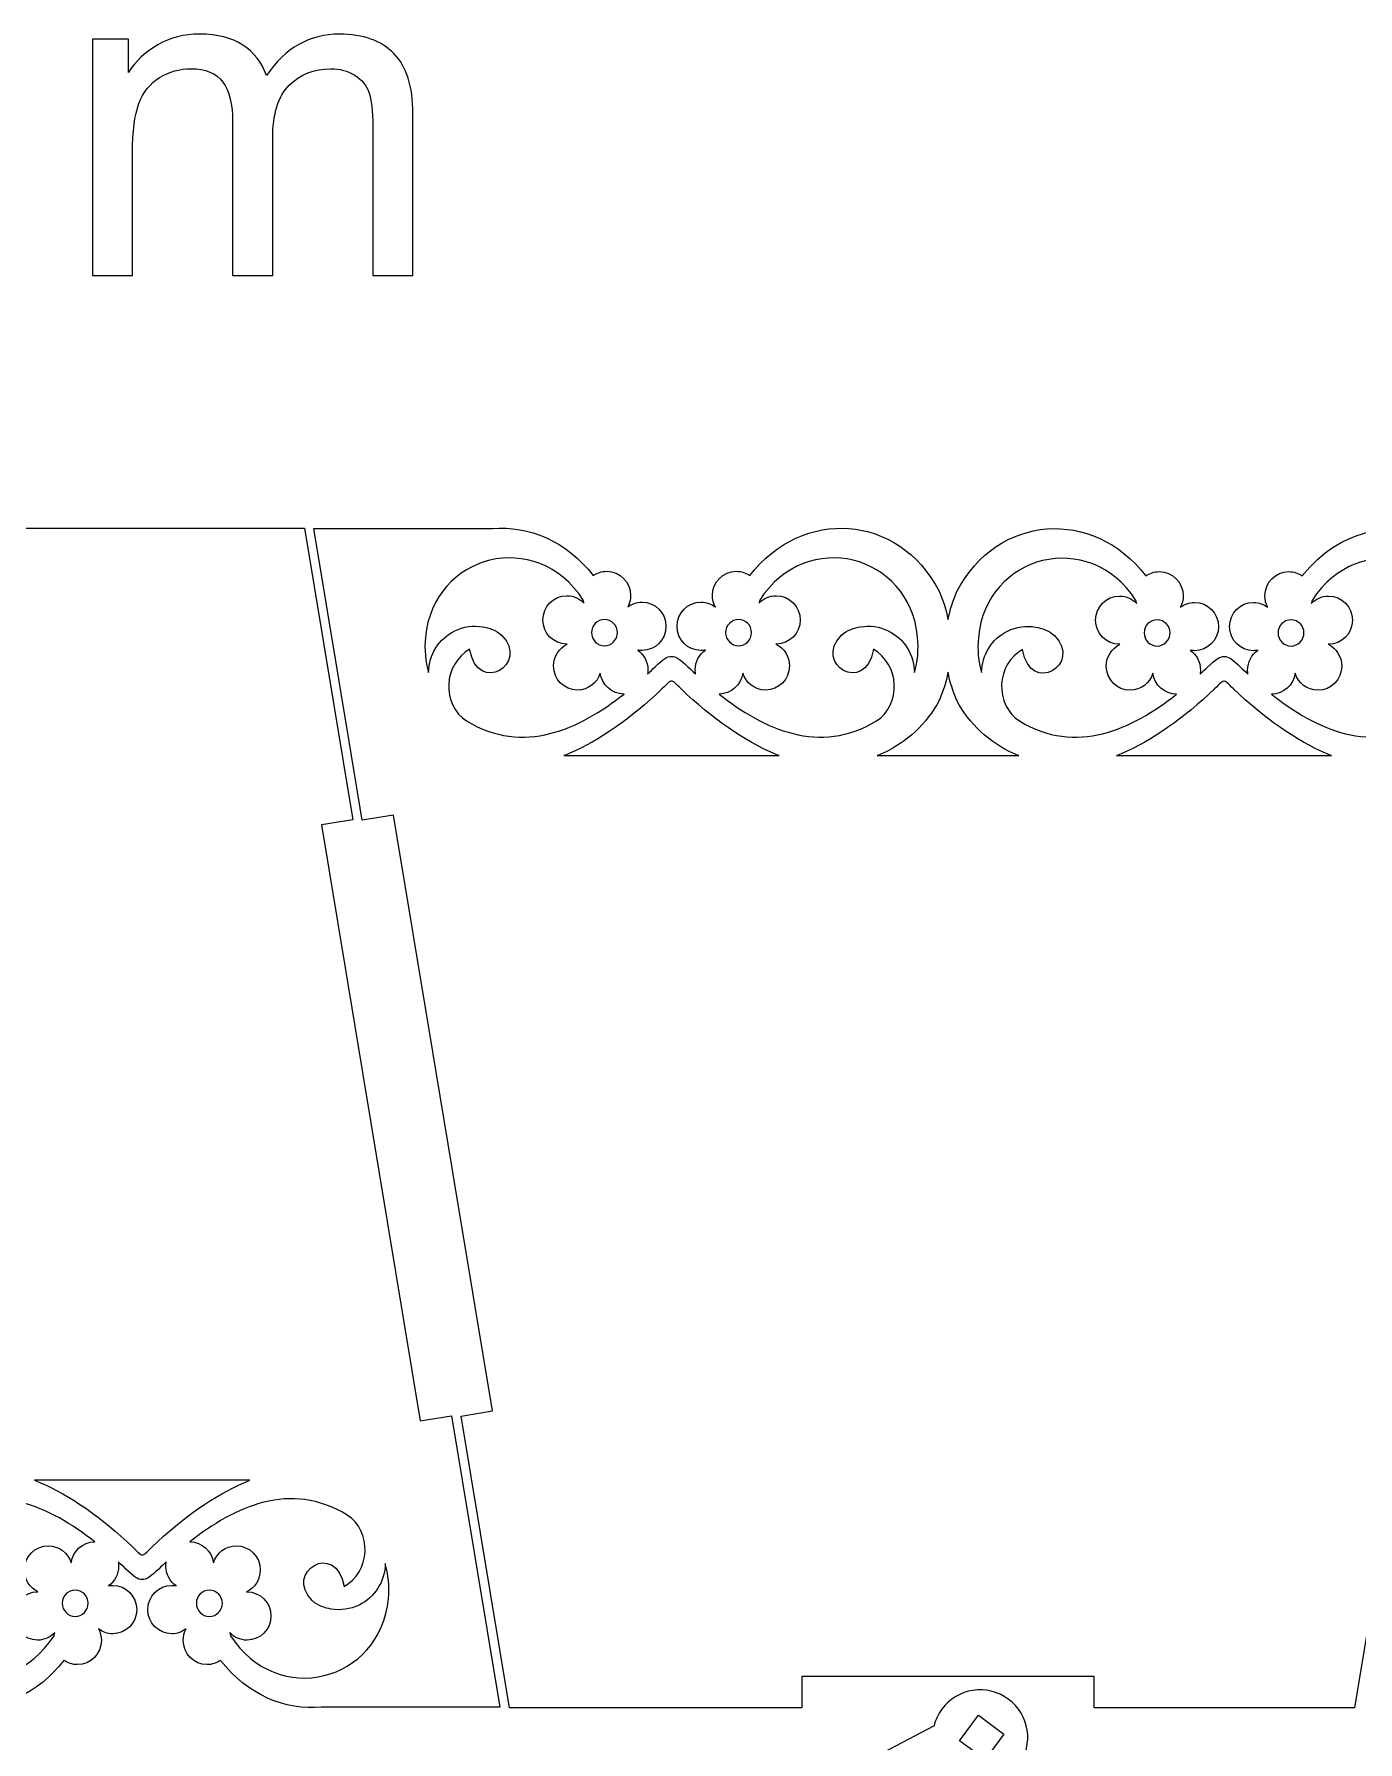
# Model space of a CAD drawing. Header units: millimetres. Extents: x -283 to 283, y -432 to 191.
# Drawn here: x 10.5 to 135.7, y 21.7 to 183.2 of the extents above; entities that cross this region are included whole.
import ezdxf

# ---------------------------------------------------------------- set-up
doc = ezdxf.new("R2010")
doc.units = ezdxf.units.MM
doc.header["$MEASUREMENT"] = 0
doc.layers.add('Camada 1', color=7, linetype='Continuous')

msp = doc.modelspace()

# ---------------------------------------------------------------- linework, layer by layer
at = {"layer": 'Camada 1', "color": 250}
msp.add_open_spline([(16.026, 160.4071), (16.026, 160.4071), (16.026, 182.7627), (16.026, 182.7627), (16.026, 182.7627), (16.026, 182.7627), (19.4289, 182.7627), (19.4289, 182.7627), (19.4289, 182.7627), (19.4289, 182.7627), (19.4289, 179.6039), (19.4289, 179.6039), (19.4289, 179.6039), (20.1252, 180.6951), (21.0585, 181.5781), (22.2215, 182.2386), (22.2215, 182.2386), (23.3845, 182.9062), (24.7055, 183.2365), (26.1915, 183.2365), (26.1915, 183.2365), (27.8427, 183.2365), (29.1996, 182.8919), (30.2549, 182.2099), (30.2549, 182.2099), (31.3102, 181.5207), (32.0568, 180.5659), (32.4876, 179.3311), (32.4876, 179.3311), (34.268, 181.9371), (36.5724, 183.2365), (39.4153, 183.2365), (39.4153, 183.2365), (41.6409, 183.2365), (43.3566, 182.6263), (44.5484, 181.3986), (44.5484, 181.3986), (45.7473, 180.171), (46.3503, 178.2829), (46.3503, 175.7344), (46.3503, 175.7344), (46.3503, 175.7344), (46.3503, 160.4071), (46.3503, 160.4071), (46.3503, 160.4071), (46.3503, 160.4071), (42.5598, 160.4071), (42.5598, 160.4071), (42.5598, 160.4071), (42.5598, 160.4071), (42.5598, 174.478), (42.5598, 174.478), (42.5598, 174.478), (42.5598, 175.9856), (42.4306, 177.0769), (42.1865, 177.7445), (42.1865, 177.7445), (41.9424, 178.4122), (41.4973, 178.9434), (40.844, 179.3526), (40.844, 179.3526), (40.1979, 179.7618), (39.4369, 179.9628), (38.5682, 179.9628), (38.5682, 179.9628), (36.9888, 179.9628), (35.6822, 179.4388), (34.6413, 178.3978), (34.6413, 178.3978), (33.6003, 177.3497), (33.0834, 175.6769), (33.0834, 173.3796), (33.0834, 173.3796), (33.0834, 173.3796), (33.0834, 160.4071), (33.0834, 160.4071), (33.0834, 160.4071), (33.0834, 160.4071), (29.2929, 160.4071), (29.2929, 160.4071), (29.2929, 160.4071), (29.2929, 160.4071), (29.2929, 174.916), (29.2929, 174.916), (29.2929, 174.916), (29.2929, 176.5959), (28.9842, 177.8594), (28.3668, 178.6993), (28.3668, 178.6993), (27.7494, 179.5393), (26.7371, 179.9628), (25.3372, 179.9628), (25.3372, 179.9628), (24.2747, 179.9628), (23.2912, 179.6828), (22.3866, 179.1229), (22.3866, 179.1229), (21.4821, 178.5629), (20.8288, 177.7445), (20.4196, 176.6605), (20.4196, 176.6605), (20.0176, 175.5836), (19.8165, 174.0258), (19.8165, 171.9941), (19.8165, 171.9941), (19.8165, 171.9941), (19.8165, 160.4071), (19.8165, 160.4071), (19.8165, 160.4071), (19.8165, 160.4071), (16.026, 160.4071), (16.026, 160.4071)], degree=3, knots=[0, 0, 0, 0, 0.03448276, 0.03448276, 0.03448276, 0.03448276, 0.06896552, 0.06896552, 0.06896552, 0.06896552, 0.10344828, 0.10344828, 0.10344828, 0.10344828, 0.13793103, 0.13793103, 0.13793103, 0.13793103, 0.17241379, 0.17241379, 0.17241379, 0.17241379, 0.20689655, 0.20689655, 0.20689655, 0.20689655, 0.24137931, 0.24137931, 0.24137931, 0.24137931, 0.27586207, 0.27586207, 0.27586207, 0.27586207, 0.31034483, 0.31034483, 0.31034483, 0.31034483, 0.34482759, 0.34482759, 0.34482759, 0.34482759, 0.37931034, 0.37931034, 0.37931034, 0.37931034, 0.4137931, 0.4137931, 0.4137931, 0.4137931, 0.44827586, 0.44827586, 0.44827586, 0.44827586, 0.48275862, 0.48275862, 0.48275862, 0.48275862, 0.51724138, 0.51724138, 0.51724138, 0.51724138, 0.55172414, 0.55172414, 0.55172414, 0.55172414, 0.5862069, 0.5862069, 0.5862069, 0.5862069, 0.62068966, 0.62068966, 0.62068966, 0.62068966, 0.65517241, 0.65517241, 0.65517241, 0.65517241, 0.68965517, 0.68965517, 0.68965517, 0.68965517, 0.72413793, 0.72413793, 0.72413793, 0.72413793, 0.75862069, 0.75862069, 0.75862069, 0.75862069, 0.79310345, 0.79310345, 0.79310345, 0.79310345, 0.82758621, 0.82758621, 0.82758621, 0.82758621, 0.86206897, 0.86206897, 0.86206897, 0.86206897, 0.89655172, 0.89655172, 0.89655172, 0.89655172, 0.93103448, 0.93103448, 0.93103448, 0.93103448, 1, 1, 1, 1], dxfattribs=at)
at = {"layer": 'Camada 1', "color": 250, "lineweight": 20}
for points, knots in [([(53.8772, 136.4548), (53.8772, 136.4548), (36.9759, 136.4548), (36.9759, 136.4548), (36.9759, 136.4548), (36.9759, 136.4548), (40.5375, 114.9809), (40.5375, 114.9809), (40.5375, 114.9809), (40.5375, 114.9809), (41.5506, 108.8723), (41.5506, 108.8723), (41.5506, 108.8723), (41.5506, 108.8723), (44.5102, 109.3632), (44.5102, 109.3632), (44.5102, 109.3632), (44.5102, 109.3632), (53.8608, 52.9833), (53.8608, 52.9833), (53.8608, 52.9833), (53.8608, 52.9833), (50.9012, 52.4925), (50.9012, 52.4925), (50.9012, 52.4925), (50.9012, 52.4925), (55.4759, 24.91), (55.4759, 24.91), (55.4759, 24.91), (55.4759, 24.91), (83.1426, 24.91), (83.1426, 24.91), (83.1426, 24.91), (83.1426, 24.91), (83.1426, 27.8685), (83.1426, 27.8685), (83.1426, 27.8685), (83.1426, 27.8685), (110.8092, 27.8685), (110.8092, 27.8685), (110.8092, 27.8685), (110.8092, 27.8685), (110.8092, 24.91), (110.8092, 24.91), (110.8092, 24.91), (110.8092, 24.91), (135.4349, 24.91), (135.4349, 24.91), (135.4349, 24.91), (135.4349, 24.91), (140.091, 52.9833), (140.091, 52.9833), (140.091, 52.9833), (140.091, 52.9833), (143.0506, 52.4925), (143.0506, 52.4925), (143.0506, 52.4925), (143.0506, 52.4925), (152.4012, 108.8724), (152.4012, 108.8724), (152.4012, 108.8724), (152.4012, 108.8724), (149.4417, 109.3633), (149.4417, 109.3633), (149.4417, 109.3633), (149.4417, 109.3633), (150.3734, 114.9809), (150.3734, 114.9809), (150.3734, 114.9809), (150.3734, 114.9809), (153.9349, 136.4548), (153.9349, 136.4548), (153.9349, 136.4548), (153.9349, 136.4548), (139.2635, 136.4548), (139.2635, 136.4548), (139.2635, 136.4548), (139.3003, 136.4542), (134.1607, 136.7586), (130.4897, 131.9857), (130.4897, 131.9857), (130.1258, 132.2403), (129.6842, 132.3895), (129.2084, 132.3895), (129.2084, 132.3895), (127.9622, 132.3895), (126.9521, 131.3676), (126.9521, 130.1069), (126.9521, 130.1069), (126.9521, 129.7112), (127.0515, 129.3392), (127.2265, 129.015), (127.2265, 129.015), (126.8486, 129.3037), (126.3782, 129.4749), (125.868, 129.4749), (125.868, 129.4749), (124.622, 129.4749), (123.6119, 128.4529), (123.6119, 127.1923), (123.6119, 127.1923), (123.6119, 125.9318), (124.622, 124.9097), (125.868, 124.9097), (125.868, 124.9097), (126.0095, 124.9097), (126.1481, 124.9231), (126.2822, 124.9484), (126.2822, 124.9484), (125.7, 124.5357), (125.3195, 123.8513), (125.3195, 123.0778), (125.3195, 123.0778), (125.3195, 122.9475), (125.3303, 122.8195), (125.3509, 122.6951), (125.3509, 122.6951), (125.1084, 122.9171), (124.8709, 123.1389), (124.6389, 123.359), (124.6389, 123.359), (123.9068, 124.0537), (123.5097, 124.3881), (123.0883, 124.3487), (123.0883, 124.3487), (122.6671, 124.3881), (122.2698, 124.0537), (121.5379, 123.359), (121.5379, 123.359), (121.3058, 123.1389), (121.0683, 122.9171), (120.8256, 122.6951), (120.8256, 122.6951), (120.8464, 122.8195), (120.8573, 122.9475), (120.8573, 123.0778), (120.8573, 123.0778), (120.8573, 123.8513), (120.4766, 124.5357), (119.8945, 124.9484), (119.8945, 124.9484), (120.0286, 124.9231), (120.1672, 124.9097), (120.3087, 124.9097), (120.3087, 124.9097), (121.5547, 124.9097), (122.5648, 125.9318), (122.5648, 127.1923), (122.5648, 127.1923), (122.5648, 128.4529), (121.5547, 129.4749), (120.3087, 129.4749), (120.3087, 129.4749), (119.7985, 129.4749), (119.3281, 129.3037), (118.9502, 129.015), (118.9502, 129.015), (119.1253, 129.3392), (119.2246, 129.7112), (119.2246, 130.1069), (119.2246, 130.1069), (119.2246, 131.3676), (118.2144, 132.3895), (116.9684, 132.3895), (116.9684, 132.3895), (116.4924, 132.3895), (116.051, 132.2403), (115.687, 131.9857), (115.687, 131.9857), (110.721, 138.4422), (101.6581, 137.8659), (97.8171, 130.5116), (97.8171, 130.5116), (97.4379, 129.6525), (97.1577, 128.7612), (96.9768, 127.8548), (96.9768, 127.8548), (96.7959, 128.7712), (96.5135, 129.6723), (96.1303, 130.5405), (96.1303, 130.5405), (92.2827, 137.9081), (83.2035, 138.4854), (78.2288, 132.0173), (78.2288, 132.0173), (77.8641, 132.2724), (77.4219, 132.4219), (76.9452, 132.4219), (76.9452, 132.4219), (75.6969, 132.4219), (74.6848, 131.3982), (74.6848, 130.1352), (74.6848, 130.1352), (74.6848, 129.7391), (74.7845, 129.3661), (74.9598, 129.0414), (74.9598, 129.0414), (74.5813, 129.3304), (74.11, 129.5021), (73.5988, 129.5021), (73.5988, 129.5021), (72.3507, 129.5021), (71.3389, 128.4782), (71.3389, 127.2153), (71.3389, 127.2153), (71.3389, 125.9526), (72.3507, 124.9289), (73.5988, 124.9289), (73.5988, 124.9289), (73.7408, 124.9289), (73.8793, 124.9421), (74.0137, 124.9676), (74.0137, 124.9676), (73.4306, 124.5542), (73.0494, 123.8685), (73.0494, 123.0937), (73.0494, 123.0937), (73.0494, 122.9631), (73.0602, 122.8349), (73.081, 122.7103), (73.081, 122.7103), (72.8379, 122.9327), (72.6, 123.1551), (72.3675, 123.3753), (72.3675, 123.3753), (71.6341, 124.0713), (71.2362, 124.4063), (70.8143, 124.3667), (70.8143, 124.3667), (70.3923, 124.4063), (69.9944, 124.0712), (69.2609, 123.3753), (69.2609, 123.3753), (69.0287, 123.1551), (68.7906, 122.9327), (68.5477, 122.7103), (68.5477, 122.7103), (68.5683, 122.8349), (68.5792, 122.9631), (68.5792, 123.0937), (68.5792, 123.0937), (68.5792, 123.8685), (68.198, 124.5542), (67.6149, 124.9677), (67.6149, 124.9677), (67.7491, 124.9421), (67.8878, 124.9289), (68.0298, 124.9289), (68.0298, 124.9289), (69.2778, 124.9289), (70.2897, 125.9527), (70.2897, 127.2153), (70.2897, 127.2153), (70.2897, 128.4782), (69.2778, 129.5021), (68.0298, 129.5021), (68.0298, 129.5021), (67.5187, 129.5021), (67.0473, 129.3304), (66.6688, 129.0414), (66.6688, 129.0414), (66.844, 129.3661), (66.9438, 129.7391), (66.9438, 130.1352), (66.9438, 130.1352), (66.9438, 131.3982), (65.9316, 132.4219), (64.6834, 132.4219), (64.6834, 132.4219), (64.2068, 132.422), (63.7644, 132.2724), (63.3997, 132.0173), (63.3997, 132.0173), (60.8768, 135.2975), (57.2933, 136.7649), (53.8772, 136.4548)], [0, 0, 0, 0, 0.01428571, 0.01428571, 0.01428571, 0.01428571, 0.02857143, 0.02857143, 0.02857143, 0.02857143, 0.04285714, 0.04285714, 0.04285714, 0.04285714, 0.05714286, 0.05714286, 0.05714286, 0.05714286, 0.07142857, 0.07142857, 0.07142857, 0.07142857, 0.08571429, 0.08571429, 0.08571429, 0.08571429, 0.1, 0.1, 0.1, 0.1, 0.11428571, 0.11428571, 0.11428571, 0.11428571, 0.12857143, 0.12857143, 0.12857143, 0.12857143, 0.14285714, 0.14285714, 0.14285714, 0.14285714, 0.15714286, 0.15714286, 0.15714286, 0.15714286, 0.17142857, 0.17142857, 0.17142857, 0.17142857, 0.18571429, 0.18571429, 0.18571429, 0.18571429, 0.2, 0.2, 0.2, 0.2, 0.21428571, 0.21428571, 0.21428571, 0.21428571, 0.22857143, 0.22857143, 0.22857143, 0.22857143, 0.24285714, 0.24285714, 0.24285714, 0.24285714, 0.25714286, 0.25714286, 0.25714286, 0.25714286, 0.27142857, 0.27142857, 0.27142857, 0.27142857, 0.28571429, 0.28571429, 0.28571429, 0.28571429, 0.3, 0.3, 0.3, 0.3, 0.31428571, 0.31428571, 0.31428571, 0.31428571, 0.32857143, 0.32857143, 0.32857143, 0.32857143, 0.34285714, 0.34285714, 0.34285714, 0.34285714, 0.35714286, 0.35714286, 0.35714286, 0.35714286, 0.37142857, 0.37142857, 0.37142857, 0.37142857, 0.38571429, 0.38571429, 0.38571429, 0.38571429, 0.4, 0.4, 0.4, 0.4, 0.41428571, 0.41428571, 0.41428571, 0.41428571, 0.42857143, 0.42857143, 0.42857143, 0.42857143, 0.44285714, 0.44285714, 0.44285714, 0.44285714, 0.45714286, 0.45714286, 0.45714286, 0.45714286, 0.47142857, 0.47142857, 0.47142857, 0.47142857, 0.48571429, 0.48571429, 0.48571429, 0.48571429, 0.5, 0.5, 0.5, 0.5, 0.51428571, 0.51428571, 0.51428571, 0.51428571, 0.52857143, 0.52857143, 0.52857143, 0.52857143, 0.54285714, 0.54285714, 0.54285714, 0.54285714, 0.55714286, 0.55714286, 0.55714286, 0.55714286, 0.57142857, 0.57142857, 0.57142857, 0.57142857, 0.58571429, 0.58571429, 0.58571429, 0.58571429, 0.6, 0.6, 0.6, 0.6, 0.61428571, 0.61428571, 0.61428571, 0.61428571, 0.62857143, 0.62857143, 0.62857143, 0.62857143, 0.64285714, 0.64285714, 0.64285714, 0.64285714, 0.65714286, 0.65714286, 0.65714286, 0.65714286, 0.67142857, 0.67142857, 0.67142857, 0.67142857, 0.68571429, 0.68571429, 0.68571429, 0.68571429, 0.7, 0.7, 0.7, 0.7, 0.71428571, 0.71428571, 0.71428571, 0.71428571, 0.72857143, 0.72857143, 0.72857143, 0.72857143, 0.74285714, 0.74285714, 0.74285714, 0.74285714, 0.75714286, 0.75714286, 0.75714286, 0.75714286, 0.77142857, 0.77142857, 0.77142857, 0.77142857, 0.78571429, 0.78571429, 0.78571429, 0.78571429, 0.8, 0.8, 0.8, 0.8, 0.81428571, 0.81428571, 0.81428571, 0.81428571, 0.82857143, 0.82857143, 0.82857143, 0.82857143, 0.84285714, 0.84285714, 0.84285714, 0.84285714, 0.85714286, 0.85714286, 0.85714286, 0.85714286, 0.87142857, 0.87142857, 0.87142857, 0.87142857, 0.88571429, 0.88571429, 0.88571429, 0.88571429, 0.9, 0.9, 0.9, 0.9, 0.91428571, 0.91428571, 0.91428571, 0.91428571, 0.92857143, 0.92857143, 0.92857143, 0.92857143, 0.94285714, 0.94285714, 0.94285714, 0.94285714, 0.95714286, 0.95714286, 0.95714286, 0.95714286, 0.97142857, 0.97142857, 0.97142857, 0.97142857, 1, 1, 1, 1]), ([(37.6793, 24.951), (37.6793, 24.951), (54.5806, 24.951), (54.5806, 24.951), (54.5806, 24.951), (54.5806, 24.951), (51.019, 46.4249), (51.019, 46.4249), (51.019, 46.4249), (51.019, 46.4249), (50.0059, 52.5335), (50.0059, 52.5335), (50.0059, 52.5335), (50.0059, 52.5335), (47.0463, 52.0426), (47.0463, 52.0426), (47.0463, 52.0426), (47.0463, 52.0426), (37.6957, 108.4225), (37.6957, 108.4225), (37.6957, 108.4225), (37.6957, 108.4225), (40.6553, 108.9133), (40.6553, 108.9133), (40.6553, 108.9133), (40.6553, 108.9133), (36.0806, 136.4958), (36.0806, 136.4958), (36.0806, 136.4958), (36.0806, 136.4958), (8.4139, 136.4958), (8.4139, 136.4958), (8.4139, 136.4958), (8.4139, 136.4958), (8.4139, 133.5373), (8.4139, 133.5373), (8.4139, 133.5373), (8.4139, 133.5373), (-19.2527, 133.5373), (-19.2527, 133.5373), (-19.2527, 133.5373), (-19.2527, 133.5373), (-19.2527, 136.4958), (-19.2527, 136.4958), (-19.2527, 136.4958), (-19.2527, 136.4958), (-43.8784, 136.4958), (-43.8784, 136.4958), (-43.8784, 136.4958), (-43.8784, 136.4958), (-48.5345, 108.4225), (-48.5345, 108.4225), (-48.5345, 108.4225), (-48.5345, 108.4225), (-51.4941, 108.9133), (-51.4941, 108.9133), (-51.4941, 108.9133), (-51.4941, 108.9133), (-60.8447, 52.5334), (-60.8447, 52.5334), (-60.8447, 52.5334), (-60.8447, 52.5334), (-57.8852, 52.0425), (-57.8852, 52.0425), (-57.8852, 52.0425), (-57.8852, 52.0425), (-58.8169, 46.4249), (-58.8169, 46.4249), (-58.8169, 46.4249), (-58.8169, 46.4249), (-62.3784, 24.951), (-62.3784, 24.951), (-62.3784, 24.951), (-62.3784, 24.951), (-47.707, 24.951), (-47.707, 24.951), (-47.707, 24.951), (-47.7438, 24.9516), (-42.6042, 24.6472), (-38.9332, 29.4201), (-38.9332, 29.4201), (-38.5693, 29.1655), (-38.1277, 29.0163), (-37.6519, 29.0163), (-37.6519, 29.0163), (-36.4057, 29.0163), (-35.3956, 30.0382), (-35.3956, 31.2989), (-35.3956, 31.2989), (-35.3956, 31.6946), (-35.495, 32.0666), (-35.67, 32.3908), (-35.67, 32.3908), (-35.2921, 32.1021), (-34.8217, 31.9309), (-34.3115, 31.9309), (-34.3115, 31.9309), (-33.0655, 31.9309), (-32.0554, 32.9529), (-32.0554, 34.2135), (-32.0554, 34.2135), (-32.0554, 35.474), (-33.0655, 36.4961), (-34.3115, 36.4961), (-34.3115, 36.4961), (-34.453, 36.4961), (-34.5916, 36.4827), (-34.7257, 36.4574), (-34.7257, 36.4574), (-34.1435, 36.8701), (-33.763, 37.5545), (-33.763, 38.328), (-33.763, 38.328), (-33.763, 38.4583), (-33.7738, 38.5863), (-33.7944, 38.7107), (-33.7944, 38.7107), (-33.5519, 38.4887), (-33.3144, 38.2669), (-33.0824, 38.0468), (-33.0824, 38.0468), (-32.3503, 37.3521), (-31.9532, 37.0177), (-31.5318, 37.0571), (-31.5318, 37.0571), (-31.1106, 37.0177), (-30.7133, 37.3521), (-29.9814, 38.0468), (-29.9814, 38.0468), (-29.7493, 38.2669), (-29.5118, 38.4887), (-29.2691, 38.7107), (-29.2691, 38.7107), (-29.2899, 38.5863), (-29.3008, 38.4583), (-29.3008, 38.328), (-29.3008, 38.328), (-29.3008, 37.5545), (-28.9201, 36.8701), (-28.338, 36.4574), (-28.338, 36.4574), (-28.4721, 36.4827), (-28.6107, 36.4961), (-28.7522, 36.4961), (-28.7522, 36.4961), (-29.9982, 36.4961), (-31.0083, 35.474), (-31.0083, 34.2135), (-31.0083, 34.2135), (-31.0083, 32.9529), (-29.9982, 31.9309), (-28.7522, 31.9309), (-28.7522, 31.9309), (-28.242, 31.9309), (-27.7716, 32.1021), (-27.3937, 32.3908), (-27.3937, 32.3908), (-27.5688, 32.0666), (-27.6681, 31.6946), (-27.6681, 31.2989), (-27.6681, 31.2989), (-27.6681, 30.0382), (-26.6579, 29.0163), (-25.4119, 29.0163), (-25.4119, 29.0163), (-24.9359, 29.0163), (-24.4945, 29.1655), (-24.1305, 29.4201), (-24.1305, 29.4201), (-19.1645, 22.9636), (-10.1016, 23.5399), (-6.2606, 30.8942), (-6.2606, 30.8942), (-5.8814, 31.7533), (-5.6012, 32.6446), (-5.4203, 33.551), (-5.4203, 33.551), (-5.2394, 32.6346), (-4.957, 31.7335), (-4.5738, 30.8653), (-4.5738, 30.8653), (-0.7262, 23.4977), (8.353, 22.9204), (13.3277, 29.3885), (13.3277, 29.3885), (13.6924, 29.1334), (14.1346, 28.9839), (14.6113, 28.9839), (14.6113, 28.9839), (15.8596, 28.9839), (16.8717, 30.0076), (16.8717, 31.2706), (16.8717, 31.2706), (16.8717, 31.6667), (16.772, 32.0397), (16.5967, 32.3644), (16.5967, 32.3644), (16.9752, 32.0754), (17.4465, 31.9037), (17.9577, 31.9037), (17.9577, 31.9037), (19.2058, 31.9037), (20.2176, 32.9276), (20.2176, 34.1905), (20.2176, 34.1905), (20.2176, 35.4532), (19.2058, 36.4769), (17.9577, 36.4769), (17.9577, 36.4769), (17.8157, 36.4769), (17.6772, 36.4637), (17.5428, 36.4382), (17.5428, 36.4382), (18.1259, 36.8516), (18.5071, 37.5373), (18.5071, 38.3121), (18.5071, 38.3121), (18.5071, 38.4427), (18.4963, 38.5709), (18.4755, 38.6955), (18.4755, 38.6955), (18.7186, 38.4731), (18.9565, 38.2507), (19.189, 38.0305), (19.189, 38.0305), (19.9224, 37.3345), (20.3203, 36.9995), (20.7422, 37.0391), (20.7422, 37.0391), (21.1642, 36.9995), (21.5621, 37.3346), (22.2956, 38.0305), (22.2956, 38.0305), (22.5278, 38.2507), (22.7659, 38.4731), (23.0088, 38.6955), (23.0088, 38.6955), (22.9882, 38.5709), (22.9773, 38.4427), (22.9773, 38.3121), (22.9773, 38.3121), (22.9773, 37.5373), (23.3585, 36.8516), (23.9416, 36.4381), (23.9416, 36.4381), (23.8074, 36.4637), (23.6687, 36.4769), (23.5267, 36.4769), (23.5267, 36.4769), (22.2787, 36.4769), (21.2668, 35.4531), (21.2668, 34.1905), (21.2668, 34.1905), (21.2668, 32.9276), (22.2787, 31.9037), (23.5267, 31.9037), (23.5267, 31.9037), (24.0378, 31.9037), (24.5092, 32.0754), (24.8877, 32.3644), (24.8877, 32.3644), (24.7125, 32.0397), (24.6127, 31.6667), (24.6127, 31.2706), (24.6127, 31.2706), (24.6127, 30.0076), (25.6249, 28.9839), (26.8731, 28.9839), (26.8731, 28.9839), (27.3497, 28.9838), (27.7921, 29.1334), (28.1568, 29.3885), (28.1568, 29.3885), (30.6797, 26.1083), (34.2632, 24.6409), (37.6793, 24.951)], [0, 0, 0, 0, 0.01428571, 0.01428571, 0.01428571, 0.01428571, 0.02857143, 0.02857143, 0.02857143, 0.02857143, 0.04285714, 0.04285714, 0.04285714, 0.04285714, 0.05714286, 0.05714286, 0.05714286, 0.05714286, 0.07142857, 0.07142857, 0.07142857, 0.07142857, 0.08571429, 0.08571429, 0.08571429, 0.08571429, 0.1, 0.1, 0.1, 0.1, 0.11428571, 0.11428571, 0.11428571, 0.11428571, 0.12857143, 0.12857143, 0.12857143, 0.12857143, 0.14285714, 0.14285714, 0.14285714, 0.14285714, 0.15714286, 0.15714286, 0.15714286, 0.15714286, 0.17142857, 0.17142857, 0.17142857, 0.17142857, 0.18571429, 0.18571429, 0.18571429, 0.18571429, 0.2, 0.2, 0.2, 0.2, 0.21428571, 0.21428571, 0.21428571, 0.21428571, 0.22857143, 0.22857143, 0.22857143, 0.22857143, 0.24285714, 0.24285714, 0.24285714, 0.24285714, 0.25714286, 0.25714286, 0.25714286, 0.25714286, 0.27142857, 0.27142857, 0.27142857, 0.27142857, 0.28571429, 0.28571429, 0.28571429, 0.28571429, 0.3, 0.3, 0.3, 0.3, 0.31428571, 0.31428571, 0.31428571, 0.31428571, 0.32857143, 0.32857143, 0.32857143, 0.32857143, 0.34285714, 0.34285714, 0.34285714, 0.34285714, 0.35714286, 0.35714286, 0.35714286, 0.35714286, 0.37142857, 0.37142857, 0.37142857, 0.37142857, 0.38571429, 0.38571429, 0.38571429, 0.38571429, 0.4, 0.4, 0.4, 0.4, 0.41428571, 0.41428571, 0.41428571, 0.41428571, 0.42857143, 0.42857143, 0.42857143, 0.42857143, 0.44285714, 0.44285714, 0.44285714, 0.44285714, 0.45714286, 0.45714286, 0.45714286, 0.45714286, 0.47142857, 0.47142857, 0.47142857, 0.47142857, 0.48571429, 0.48571429, 0.48571429, 0.48571429, 0.5, 0.5, 0.5, 0.5, 0.51428571, 0.51428571, 0.51428571, 0.51428571, 0.52857143, 0.52857143, 0.52857143, 0.52857143, 0.54285714, 0.54285714, 0.54285714, 0.54285714, 0.55714286, 0.55714286, 0.55714286, 0.55714286, 0.57142857, 0.57142857, 0.57142857, 0.57142857, 0.58571429, 0.58571429, 0.58571429, 0.58571429, 0.6, 0.6, 0.6, 0.6, 0.61428571, 0.61428571, 0.61428571, 0.61428571, 0.62857143, 0.62857143, 0.62857143, 0.62857143, 0.64285714, 0.64285714, 0.64285714, 0.64285714, 0.65714286, 0.65714286, 0.65714286, 0.65714286, 0.67142857, 0.67142857, 0.67142857, 0.67142857, 0.68571429, 0.68571429, 0.68571429, 0.68571429, 0.7, 0.7, 0.7, 0.7, 0.71428571, 0.71428571, 0.71428571, 0.71428571, 0.72857143, 0.72857143, 0.72857143, 0.72857143, 0.74285714, 0.74285714, 0.74285714, 0.74285714, 0.75714286, 0.75714286, 0.75714286, 0.75714286, 0.77142857, 0.77142857, 0.77142857, 0.77142857, 0.78571429, 0.78571429, 0.78571429, 0.78571429, 0.8, 0.8, 0.8, 0.8, 0.81428571, 0.81428571, 0.81428571, 0.81428571, 0.82857143, 0.82857143, 0.82857143, 0.82857143, 0.84285714, 0.84285714, 0.84285714, 0.84285714, 0.85714286, 0.85714286, 0.85714286, 0.85714286, 0.87142857, 0.87142857, 0.87142857, 0.87142857, 0.88571429, 0.88571429, 0.88571429, 0.88571429, 0.9, 0.9, 0.9, 0.9, 0.91428571, 0.91428571, 0.91428571, 0.91428571, 0.92857143, 0.92857143, 0.92857143, 0.92857143, 0.94285714, 0.94285714, 0.94285714, 0.94285714, 0.95714286, 0.95714286, 0.95714286, 0.95714286, 0.97142857, 0.97142857, 0.97142857, 0.97142857, 1, 1, 1, 1]), ([(59.6552, 123.4659), (59.6552, 122.2032), (60.667, 121.1795), (61.9154, 121.1795), (61.9154, 121.1795), (62.9337, 121.1795), (63.7952, 121.8606), (64.0775, 122.7974), (64.0775, 122.7974), (64.2208, 121.6746), (65.17, 120.8072), (66.319, 120.8072), (66.319, 120.8072), (62.0994, 117.4824), (56.7943, 114.9841), (51.4322, 118.2691), (51.4322, 118.2691), (50.2754, 118.9781), (49.6834, 120.3541), (49.7369, 121.723), (49.7369, 121.723), (49.7907, 123.0996), (50.5375, 124.3525), (51.7158, 125.0429), (51.7158, 125.0429), (52.491, 120.5901), (57.4525, 123.697), (54.7323, 126.3664), (54.7323, 126.3664), (54.2411, 126.8485), (53.4986, 127.072), (52.9459, 127.1668), (52.9459, 127.1668), (52.0636, 127.3183), (51.139, 127.196), (50.3024, 126.7865), (50.3024, 126.7865), (48.8094, 126.0556), (47.8515, 124.5354), (47.8278, 122.8576), (47.8278, 122.8576), (47.5297, 123.8846), (47.4194, 125.0071), (47.5309, 126.1831), (47.5309, 126.1831), (48.2773, 134.0525), (58.0386, 136.5614), (62.4658, 129.6909), (62.4658, 129.6909), (62.4858, 129.5879), (62.5129, 129.4876), (62.546, 129.3901), (62.546, 129.3901), (62.1343, 129.8301), (61.551, 130.1046), (60.9046, 130.1046), (60.9046, 130.1046), (59.6564, 130.1046), (58.6442, 129.0808), (58.6442, 127.8181), (58.6442, 127.8181), (58.6442, 126.5553), (59.6564, 125.5316), (60.9046, 125.5316), (60.9046, 125.5316), (60.9046, 125.5316), (60.9452, 125.532), (60.9452, 125.532), (60.9452, 125.532), (60.1823, 125.1649), (59.6552, 124.3777), (59.6552, 123.4659)], [0, 0, 0, 0, 0.05263158, 0.05263158, 0.05263158, 0.05263158, 0.10526316, 0.10526316, 0.10526316, 0.10526316, 0.15789474, 0.15789474, 0.15789474, 0.15789474, 0.21052632, 0.21052632, 0.21052632, 0.21052632, 0.26315789, 0.26315789, 0.26315789, 0.26315789, 0.31578947, 0.31578947, 0.31578947, 0.31578947, 0.36842105, 0.36842105, 0.36842105, 0.36842105, 0.42105263, 0.42105263, 0.42105263, 0.42105263, 0.47368421, 0.47368421, 0.47368421, 0.47368421, 0.52631579, 0.52631579, 0.52631579, 0.52631579, 0.57894737, 0.57894737, 0.57894737, 0.57894737, 0.63157895, 0.63157895, 0.63157895, 0.63157895, 0.68421053, 0.68421053, 0.68421053, 0.68421053, 0.73684211, 0.73684211, 0.73684211, 0.73684211, 0.78947368, 0.78947368, 0.78947368, 0.78947368, 0.84210526, 0.84210526, 0.84210526, 0.84210526, 0.89473684, 0.89473684, 0.89473684, 0.89473684, 1, 1, 1, 1]), ([(94.0975, 126.1831), (94.2091, 125.0071), (94.0989, 123.8846), (93.8009, 122.8576), (93.8009, 122.8576), (93.7771, 124.5354), (92.8191, 126.0556), (91.3262, 126.7865), (91.3262, 126.7865), (90.4896, 127.196), (89.5649, 127.3183), (88.6826, 127.1668), (88.6826, 127.1668), (88.13, 127.0721), (87.3873, 126.8485), (86.8962, 126.3664), (86.8962, 126.3664), (84.1761, 123.697), (89.1376, 120.5901), (89.9128, 125.0429), (89.9128, 125.0429), (91.0912, 124.3525), (91.8379, 123.0996), (91.8918, 121.723), (91.8918, 121.723), (91.9451, 120.3541), (91.3532, 118.9781), (90.1964, 118.2691), (90.1964, 118.2691), (84.8342, 114.9841), (79.5291, 117.4824), (75.3097, 120.8072), (75.3097, 120.8072), (76.4587, 120.8072), (77.4078, 121.6746), (77.5511, 122.7974), (77.5511, 122.7974), (77.8334, 121.8606), (78.6949, 121.1795), (79.7131, 121.1795), (79.7131, 121.1795), (80.9614, 121.1795), (81.9733, 122.2032), (81.9733, 123.4659), (81.9733, 123.4659), (81.9733, 124.3777), (81.4462, 125.1649), (80.6835, 125.5319), (80.6835, 125.5319), (80.6835, 125.5319), (80.724, 125.5316), (80.724, 125.5316), (80.724, 125.5316), (81.9722, 125.5316), (82.9843, 126.5553), (82.9843, 127.8181), (82.9843, 127.8181), (82.9843, 129.0808), (81.9722, 130.1046), (80.724, 130.1046), (80.724, 130.1046), (80.0776, 130.1046), (79.4943, 129.8301), (79.0825, 129.3901), (79.0825, 129.3901), (79.1157, 129.4876), (79.1429, 129.5877), (79.1629, 129.6909), (79.1629, 129.6909), (83.5899, 136.5614), (93.3513, 134.0525), (94.0975, 126.1831)], [0, 0, 0, 0, 0.05263158, 0.05263158, 0.05263158, 0.05263158, 0.10526316, 0.10526316, 0.10526316, 0.10526316, 0.15789474, 0.15789474, 0.15789474, 0.15789474, 0.21052632, 0.21052632, 0.21052632, 0.21052632, 0.26315789, 0.26315789, 0.26315789, 0.26315789, 0.31578947, 0.31578947, 0.31578947, 0.31578947, 0.36842105, 0.36842105, 0.36842105, 0.36842105, 0.42105263, 0.42105263, 0.42105263, 0.42105263, 0.47368421, 0.47368421, 0.47368421, 0.47368421, 0.52631579, 0.52631579, 0.52631579, 0.52631579, 0.57894737, 0.57894737, 0.57894737, 0.57894737, 0.63157895, 0.63157895, 0.63157895, 0.63157895, 0.68421053, 0.68421053, 0.68421053, 0.68421053, 0.73684211, 0.73684211, 0.73684211, 0.73684211, 0.78947368, 0.78947368, 0.78947368, 0.78947368, 0.84210526, 0.84210526, 0.84210526, 0.84210526, 0.89473684, 0.89473684, 0.89473684, 0.89473684, 1, 1, 1, 1]), ([(111.949, 123.4496), (111.949, 122.189), (112.9592, 121.1668), (114.2052, 121.1668), (114.2052, 121.1668), (115.2218, 121.1668), (116.0817, 121.8471), (116.3634, 122.7822), (116.3634, 122.7822), (116.5067, 121.6613), (117.454, 120.7952), (118.6008, 120.7952), (118.6008, 120.7952), (114.3889, 117.4766), (109.0933, 114.9826), (103.7408, 118.262), (103.7408, 118.262), (102.5859, 118.9695), (101.995, 120.3431), (102.0484, 121.7095), (102.0484, 121.7095), (102.1019, 123.0837), (102.8475, 124.3345), (104.0238, 125.0238), (104.0238, 125.0238), (104.7977, 120.5786), (109.7501, 123.6801), (107.0349, 126.3448), (107.0349, 126.3448), (106.5447, 126.826), (105.8035, 127.0491), (105.2519, 127.1437), (105.2519, 127.1437), (104.3709, 127.295), (103.4479, 127.1728), (102.6128, 126.7643), (102.6128, 126.7643), (101.1224, 126.0347), (100.1664, 124.5169), (100.1427, 122.8422), (100.1427, 122.8422), (99.8452, 123.8673), (99.7349, 124.9878), (99.8464, 126.1618), (99.8464, 126.1618), (100.5912, 134.0172), (110.3354, 136.5216), (114.7546, 129.6634), (114.7546, 129.6634), (114.7746, 129.5604), (114.8016, 129.4603), (114.8348, 129.3629), (114.8348, 129.3629), (114.4238, 129.8023), (113.8415, 130.0764), (113.1963, 130.0764), (113.1963, 130.0764), (111.9501, 130.0764), (110.9399, 129.0545), (110.9399, 127.7938), (110.9399, 127.7938), (110.9399, 126.5333), (111.9501, 125.5113), (113.1963, 125.5113), (113.1963, 125.5113), (113.1963, 125.5113), (113.2367, 125.5118), (113.2367, 125.5118), (113.2367, 125.5118), (112.4753, 125.1454), (111.949, 124.3594), (111.949, 123.4496)], [0, 0, 0, 0, 0.05263158, 0.05263158, 0.05263158, 0.05263158, 0.10526316, 0.10526316, 0.10526316, 0.10526316, 0.15789474, 0.15789474, 0.15789474, 0.15789474, 0.21052632, 0.21052632, 0.21052632, 0.21052632, 0.26315789, 0.26315789, 0.26315789, 0.26315789, 0.31578947, 0.31578947, 0.31578947, 0.31578947, 0.36842105, 0.36842105, 0.36842105, 0.36842105, 0.42105263, 0.42105263, 0.42105263, 0.42105263, 0.47368421, 0.47368421, 0.47368421, 0.47368421, 0.52631579, 0.52631579, 0.52631579, 0.52631579, 0.57894737, 0.57894737, 0.57894737, 0.57894737, 0.63157895, 0.63157895, 0.63157895, 0.63157895, 0.68421053, 0.68421053, 0.68421053, 0.68421053, 0.73684211, 0.73684211, 0.73684211, 0.73684211, 0.78947368, 0.78947368, 0.78947368, 0.78947368, 0.84210526, 0.84210526, 0.84210526, 0.84210526, 0.89473684, 0.89473684, 0.89473684, 0.89473684, 1, 1, 1, 1]), ([(144.1282, 121.7095), (144.1816, 120.3431), (143.5908, 118.9695), (142.436, 118.262), (142.436, 118.262), (137.0834, 114.9826), (131.7878, 117.4766), (127.5758, 120.7952), (127.5758, 120.7952), (128.7227, 120.7952), (129.67, 121.6613), (129.8133, 122.7822), (129.8133, 122.7822), (130.095, 121.8471), (130.955, 121.1668), (131.9715, 121.1668), (131.9715, 121.1668), (133.2175, 121.1668), (134.2277, 122.189), (134.2277, 123.4496), (134.2277, 123.4496), (134.2277, 124.3594), (133.7014, 125.1454), (132.9401, 125.5118), (132.9401, 125.5118), (132.9401, 125.5118), (132.9804, 125.5113), (132.9804, 125.5113), (132.9804, 125.5113), (134.2266, 125.5113), (135.2368, 126.5333), (135.2368, 127.7938), (135.2368, 127.7938), (135.2368, 129.0545), (134.2266, 130.0764), (132.9804, 130.0764), (132.9804, 130.0764), (132.3352, 130.0764), (131.7529, 129.8023), (131.3419, 129.3629), (131.3419, 129.3629), (131.375, 129.4603), (131.4021, 129.5604), (131.4219, 129.6634), (131.4219, 129.6634), (135.8413, 136.5216), (145.5855, 134.0172), (146.3303, 126.1618), (146.3303, 126.1618), (146.4418, 124.9878), (146.3316, 123.8673), (146.0341, 122.8422), (146.0341, 122.8422), (146.0104, 124.5169), (145.0543, 126.0347), (143.5638, 126.7643), (143.5638, 126.7643), (142.7287, 127.1728), (141.8059, 127.295), (140.9249, 127.1437), (140.9249, 127.1437), (140.3733, 127.0491), (139.632, 126.826), (139.1419, 126.3448), (139.1419, 126.3448), (136.4265, 123.6801), (141.3791, 120.5786), (142.1529, 125.0238), (142.1529, 125.0238), (143.3292, 124.3345), (144.0748, 123.0837), (144.1282, 121.7095)], [0, 0, 0, 0, 0.05263158, 0.05263158, 0.05263158, 0.05263158, 0.10526316, 0.10526316, 0.10526316, 0.10526316, 0.15789474, 0.15789474, 0.15789474, 0.15789474, 0.21052632, 0.21052632, 0.21052632, 0.21052632, 0.26315789, 0.26315789, 0.26315789, 0.26315789, 0.31578947, 0.31578947, 0.31578947, 0.31578947, 0.36842105, 0.36842105, 0.36842105, 0.36842105, 0.42105263, 0.42105263, 0.42105263, 0.42105263, 0.47368421, 0.47368421, 0.47368421, 0.47368421, 0.52631579, 0.52631579, 0.52631579, 0.52631579, 0.57894737, 0.57894737, 0.57894737, 0.57894737, 0.63157895, 0.63157895, 0.63157895, 0.63157895, 0.68421053, 0.68421053, 0.68421053, 0.68421053, 0.73684211, 0.73684211, 0.73684211, 0.73684211, 0.78947368, 0.78947368, 0.78947368, 0.78947368, 0.84210526, 0.84210526, 0.84210526, 0.84210526, 0.89473684, 0.89473684, 0.89473684, 0.89473684, 1, 1, 1, 1]), ([(65.6951, 126.6145), (65.6951, 125.9284), (65.1453, 125.3723), (64.4671, 125.3723), (64.4671, 125.3723), (63.789, 125.3723), (63.2391, 125.9284), (63.2391, 126.6145), (63.2391, 126.6145), (63.2391, 127.3006), (63.789, 127.8567), (64.4671, 127.8567), (64.4671, 127.8567), (65.1453, 127.8567), (65.6951, 127.3006), (65.6951, 126.6145)], [0, 0, 0, 0, 0.2, 0.2, 0.2, 0.2, 0.4, 0.4, 0.4, 0.4, 0.6, 0.6, 0.6, 0.6, 1, 1, 1, 1]), ([(78.3893, 126.6145), (78.3893, 125.9284), (77.8396, 125.3723), (77.1614, 125.3723), (77.1614, 125.3723), (76.4833, 125.3723), (75.9335, 125.9284), (75.9335, 126.6145), (75.9335, 126.6145), (75.9335, 127.3006), (76.4833, 127.8567), (77.1614, 127.8567), (77.1614, 127.8567), (77.8396, 127.8567), (78.3893, 127.3006), (78.3893, 126.6145)], [0, 0, 0, 0, 0.2, 0.2, 0.2, 0.2, 0.4, 0.4, 0.4, 0.4, 0.6, 0.6, 0.6, 0.6, 1, 1, 1, 1]), ([(117.9782, 126.5924), (117.9782, 125.9076), (117.4294, 125.3522), (116.7524, 125.3522), (116.7524, 125.3522), (116.0756, 125.3522), (115.5267, 125.9076), (115.5267, 126.5924), (115.5267, 126.5924), (115.5267, 127.2773), (116.0756, 127.8324), (116.7524, 127.8324), (116.7524, 127.8324), (117.4294, 127.8324), (117.9782, 127.2773), (117.9782, 126.5924)], [0, 0, 0, 0, 0.2, 0.2, 0.2, 0.2, 0.4, 0.4, 0.4, 0.4, 0.6, 0.6, 0.6, 0.6, 1, 1, 1, 1]), ([(130.65, 126.5924), (130.65, 125.9076), (130.1011, 125.3522), (129.4244, 125.3522), (129.4244, 125.3522), (128.7471, 125.3522), (128.1985, 125.9076), (128.1985, 126.5924), (128.1985, 126.5924), (128.1985, 127.2773), (128.7471, 127.8324), (129.4244, 127.8324), (129.4244, 127.8324), (130.1011, 127.8324), (130.65, 127.2773), (130.65, 126.5924)], [0, 0, 0, 0, 0.2, 0.2, 0.2, 0.2, 0.4, 0.4, 0.4, 0.4, 0.6, 0.6, 0.6, 0.6, 1, 1, 1, 1]), ([(103.6735, 114.9809), (103.6735, 114.9809), (90.2594, 114.9809), (90.2594, 114.9809), (90.2594, 114.9809), (90.4492, 115.0519), (90.6378, 115.1278), (90.8251, 115.2079), (90.8251, 115.2079), (93.0763, 116.2622), (94.965, 117.9934), (96.1304, 120.1961), (96.1304, 120.1961), (96.5109, 121.0582), (96.7919, 121.9522), (96.973, 122.8619), (96.973, 122.8619), (97.1538, 121.9486), (97.4351, 121.0507), (97.8171, 120.1853), (97.8171, 120.1853), (98.9804, 117.9865), (100.866, 116.2583), (103.113, 115.2058), (103.113, 115.2058), (103.2984, 115.1264), (103.4855, 115.0515), (103.6735, 114.9809)], [0, 0, 0, 0, 0.125, 0.125, 0.125, 0.125, 0.25, 0.25, 0.25, 0.25, 0.375, 0.375, 0.375, 0.375, 0.5, 0.5, 0.5, 0.5, 0.625, 0.625, 0.625, 0.625, 0.75, 0.75, 0.75, 0.75, 1, 1, 1, 1]), ([(81.0023, 114.9809), (81.0023, 114.9809), (60.6264, 114.9809), (60.6264, 114.9809), (60.6264, 114.9809), (60.8162, 115.0519), (61.0049, 115.1278), (61.1922, 115.2079), (61.1922, 115.2079), (63.9245, 116.386), (66.9548, 118.4672), (69.9116, 121.2971), (69.9116, 121.2971), (70.477, 121.8384), (70.63, 122.0749), (70.8143, 122.0205), (70.8143, 122.0205), (70.9984, 122.0749), (71.1515, 121.8384), (71.7169, 121.2971), (71.7169, 121.2971), (74.6739, 118.4672), (77.704, 116.3859), (80.4366, 115.2079), (80.4366, 115.2079), (80.6239, 115.1278), (80.8126, 115.052), (81.0023, 114.9809)], [0, 0, 0, 0, 0.125, 0.125, 0.125, 0.125, 0.25, 0.25, 0.25, 0.25, 0.375, 0.375, 0.375, 0.375, 0.5, 0.5, 0.5, 0.5, 0.625, 0.625, 0.625, 0.625, 0.75, 0.75, 0.75, 0.75, 1, 1, 1, 1]), ([(133.2539, 114.9809), (133.2539, 114.9809), (112.9228, 114.9809), (112.9228, 114.9809), (112.9228, 114.9809), (113.1106, 115.0515), (113.2977, 115.1264), (113.4832, 115.2058), (113.4832, 115.2058), (116.2107, 116.3819), (119.2356, 118.4595), (122.1871, 121.2845), (122.1871, 121.2845), (122.7517, 121.8247), (122.9045, 122.0608), (123.0883, 122.0068), (123.0883, 122.0068), (123.2723, 122.0608), (123.4249, 121.8247), (123.9895, 121.2845), (123.9895, 121.2845), (126.9411, 118.4595), (129.966, 116.3819), (132.6936, 115.2058), (132.6936, 115.2058), (132.879, 115.1264), (133.0659, 115.0515), (133.2539, 114.9809)], [0, 0, 0, 0, 0.125, 0.125, 0.125, 0.125, 0.25, 0.25, 0.25, 0.25, 0.375, 0.375, 0.375, 0.375, 0.5, 0.5, 0.5, 0.5, 0.625, 0.625, 0.625, 0.625, 0.75, 0.75, 0.75, 0.75, 1, 1, 1, 1]), ([(-2.541, 35.2227), (-2.6526, 36.3987), (-2.5424, 37.5212), (-2.2444, 38.5482), (-2.2444, 38.5482), (-2.2206, 36.8704), (-1.2626, 35.3502), (0.2303, 34.6193), (0.2303, 34.6193), (1.0669, 34.2098), (1.9916, 34.0875), (2.8739, 34.239), (2.8739, 34.239), (3.4265, 34.3337), (4.1692, 34.5573), (4.6603, 35.0394), (4.6603, 35.0394), (7.3804, 37.7088), (2.4189, 40.8157), (1.6437, 36.3629), (1.6437, 36.3629), (0.4653, 37.0533), (-0.2814, 38.3062), (-0.3353, 39.6828), (-0.3353, 39.6828), (-0.3886, 41.0517), (0.2033, 42.4277), (1.3601, 43.1367), (1.3601, 43.1367), (6.7223, 46.4217), (12.0274, 43.9234), (16.2468, 40.5986), (16.2468, 40.5986), (15.0978, 40.5986), (14.1487, 39.7312), (14.0054, 38.6084), (14.0054, 38.6084), (13.7231, 39.5452), (12.8616, 40.2263), (11.8434, 40.2263), (11.8434, 40.2263), (10.5951, 40.2263), (9.5832, 39.2026), (9.5832, 37.9399), (9.5832, 37.9399), (9.5832, 37.0281), (10.1103, 36.2409), (10.873, 35.8739), (10.873, 35.8739), (10.873, 35.8739), (10.8325, 35.8742), (10.8325, 35.8742), (10.8325, 35.8742), (9.5843, 35.8742), (8.5722, 34.8505), (8.5722, 33.5877), (8.5722, 33.5877), (8.5722, 32.325), (9.5843, 31.3012), (10.8325, 31.3012), (10.8325, 31.3012), (11.4789, 31.3012), (12.0622, 31.5757), (12.474, 32.0157), (12.474, 32.0157), (12.4408, 31.9182), (12.4136, 31.8181), (12.3936, 31.7149), (12.3936, 31.7149), (7.9666, 24.8444), (-1.7948, 27.3533), (-2.541, 35.2227)], [0, 0, 0, 0, 0.05263158, 0.05263158, 0.05263158, 0.05263158, 0.10526316, 0.10526316, 0.10526316, 0.10526316, 0.15789474, 0.15789474, 0.15789474, 0.15789474, 0.21052632, 0.21052632, 0.21052632, 0.21052632, 0.26315789, 0.26315789, 0.26315789, 0.26315789, 0.31578947, 0.31578947, 0.31578947, 0.31578947, 0.36842105, 0.36842105, 0.36842105, 0.36842105, 0.42105263, 0.42105263, 0.42105263, 0.42105263, 0.47368421, 0.47368421, 0.47368421, 0.47368421, 0.52631579, 0.52631579, 0.52631579, 0.52631579, 0.57894737, 0.57894737, 0.57894737, 0.57894737, 0.63157895, 0.63157895, 0.63157895, 0.63157895, 0.68421053, 0.68421053, 0.68421053, 0.68421053, 0.73684211, 0.73684211, 0.73684211, 0.73684211, 0.78947368, 0.78947368, 0.78947368, 0.78947368, 0.84210526, 0.84210526, 0.84210526, 0.84210526, 0.89473684, 0.89473684, 0.89473684, 0.89473684, 1, 1, 1, 1]), ([(10.5542, 46.4249), (10.5542, 46.4249), (30.9301, 46.4249), (30.9301, 46.4249), (30.9301, 46.4249), (30.7403, 46.3539), (30.5516, 46.278), (30.3643, 46.1979), (30.3643, 46.1979), (27.632, 45.0198), (24.6017, 42.9386), (21.6449, 40.1087), (21.6449, 40.1087), (21.0795, 39.5674), (20.9265, 39.3309), (20.7422, 39.3853), (20.7422, 39.3853), (20.5581, 39.3309), (20.405, 39.5674), (19.8396, 40.1087), (19.8396, 40.1087), (16.8826, 42.9386), (13.8525, 45.0199), (11.1199, 46.1979), (11.1199, 46.1979), (10.9326, 46.278), (10.7439, 46.3538), (10.5542, 46.4249)], [0, 0, 0, 0, 0.125, 0.125, 0.125, 0.125, 0.25, 0.25, 0.25, 0.25, 0.375, 0.375, 0.375, 0.375, 0.5, 0.5, 0.5, 0.5, 0.625, 0.625, 0.625, 0.625, 0.75, 0.75, 0.75, 0.75, 1, 1, 1, 1]), ([(31.9013, 37.9399), (31.9013, 39.2026), (30.8895, 40.2263), (29.6411, 40.2263), (29.6411, 40.2263), (28.6228, 40.2263), (27.7613, 39.5452), (27.479, 38.6084), (27.479, 38.6084), (27.3357, 39.7312), (26.3865, 40.5986), (25.2375, 40.5986), (25.2375, 40.5986), (29.4571, 43.9234), (34.7622, 46.4217), (40.1243, 43.1367), (40.1243, 43.1367), (41.2811, 42.4277), (41.8731, 41.0517), (41.8196, 39.6828), (41.8196, 39.6828), (41.7658, 38.3062), (41.019, 37.0533), (39.8407, 36.3629), (39.8407, 36.3629), (39.0655, 40.8157), (34.104, 37.7088), (36.8242, 35.0394), (36.8242, 35.0394), (37.3154, 34.5573), (38.0579, 34.3338), (38.6106, 34.239), (38.6106, 34.239), (39.4929, 34.0875), (40.4175, 34.2098), (41.2541, 34.6193), (41.2541, 34.6193), (42.7471, 35.3502), (43.705, 36.8704), (43.7287, 38.5482), (43.7287, 38.5482), (44.0268, 37.5212), (44.1371, 36.3987), (44.0256, 35.2227), (44.0256, 35.2227), (43.2792, 27.3533), (33.5179, 24.8444), (29.0907, 31.7149), (29.0907, 31.7149), (29.0707, 31.8179), (29.0436, 31.9182), (29.0105, 32.0157), (29.0105, 32.0157), (29.4222, 31.5757), (30.0055, 31.3012), (30.6519, 31.3012), (30.6519, 31.3012), (31.9001, 31.3012), (32.9123, 32.325), (32.9123, 33.5877), (32.9123, 33.5877), (32.9123, 34.8505), (31.9001, 35.8742), (30.6519, 35.8742), (30.6519, 35.8742), (30.6519, 35.8742), (30.6113, 35.8738), (30.6113, 35.8738), (30.6113, 35.8738), (31.3742, 36.2409), (31.9013, 37.0281), (31.9013, 37.9399)], [0, 0, 0, 0, 0.05263158, 0.05263158, 0.05263158, 0.05263158, 0.10526316, 0.10526316, 0.10526316, 0.10526316, 0.15789474, 0.15789474, 0.15789474, 0.15789474, 0.21052632, 0.21052632, 0.21052632, 0.21052632, 0.26315789, 0.26315789, 0.26315789, 0.26315789, 0.31578947, 0.31578947, 0.31578947, 0.31578947, 0.36842105, 0.36842105, 0.36842105, 0.36842105, 0.42105263, 0.42105263, 0.42105263, 0.42105263, 0.47368421, 0.47368421, 0.47368421, 0.47368421, 0.52631579, 0.52631579, 0.52631579, 0.52631579, 0.57894737, 0.57894737, 0.57894737, 0.57894737, 0.63157895, 0.63157895, 0.63157895, 0.63157895, 0.68421053, 0.68421053, 0.68421053, 0.68421053, 0.73684211, 0.73684211, 0.73684211, 0.73684211, 0.78947368, 0.78947368, 0.78947368, 0.78947368, 0.84210526, 0.84210526, 0.84210526, 0.84210526, 0.89473684, 0.89473684, 0.89473684, 0.89473684, 1, 1, 1, 1]), ([(13.1672, 34.7913), (13.1672, 35.4774), (13.7169, 36.0335), (14.3951, 36.0335), (14.3951, 36.0335), (15.0732, 36.0335), (15.623, 35.4774), (15.623, 34.7913), (15.623, 34.7913), (15.623, 34.1052), (15.0732, 33.5491), (14.3951, 33.5491), (14.3951, 33.5491), (13.7169, 33.5491), (13.1672, 34.1052), (13.1672, 34.7913)], [0, 0, 0, 0, 0.2, 0.2, 0.2, 0.2, 0.4, 0.4, 0.4, 0.4, 0.6, 0.6, 0.6, 0.6, 1, 1, 1, 1]), ([(25.8614, 34.7913), (25.8614, 35.4774), (26.4112, 36.0335), (27.0894, 36.0335), (27.0894, 36.0335), (27.7675, 36.0335), (28.3174, 35.4774), (28.3174, 34.7913), (28.3174, 34.7913), (28.3174, 34.1052), (27.7675, 33.5491), (27.0894, 33.5491), (27.0894, 33.5491), (26.4112, 33.5491), (25.8614, 34.1052), (25.8614, 34.7913)], [0, 0, 0, 0, 0.2, 0.2, 0.2, 0.2, 0.4, 0.4, 0.4, 0.4, 0.6, 0.6, 0.6, 0.6, 1, 1, 1, 1]), ([(102.6792, 25.7289), (104.6826, 24.2583), (105.1145, 21.442), (103.6439, 19.4385), (103.6439, 19.4385), (102.4254, 17.7786), (100.2832, 17.1975), (98.4448, 17.8834), (98.4448, 17.8834), (98.4448, 17.8834), (73.7652, 4.8885), (73.7652, 4.8885), (73.7652, 4.8885), (73.6276, 4.3373), (73.3831, 3.8031), (73.0261, 3.3169), (73.0261, 3.3169), (71.5555, 1.3134), (68.7392, 0.8815), (66.7357, 2.3522), (66.7357, 2.3522), (64.7322, 3.8228), (64.3003, 6.6391), (65.771, 8.6426), (65.771, 8.6426), (66.9894, 10.3025), (69.1317, 10.8835), (70.97, 10.1977), (70.97, 10.1977), (70.97, 10.1977), (95.6497, 23.1926), (95.6497, 23.1926), (95.6497, 23.1926), (95.7872, 23.7438), (96.0318, 24.2779), (96.3887, 24.7642), (96.3887, 24.7642), (97.8594, 26.7677), (100.6757, 27.1996), (102.6792, 25.7289)], [0, 0, 0, 0, 0.09090909, 0.09090909, 0.09090909, 0.09090909, 0.18181818, 0.18181818, 0.18181818, 0.18181818, 0.27272727, 0.27272727, 0.27272727, 0.27272727, 0.36363636, 0.36363636, 0.36363636, 0.36363636, 0.45454545, 0.45454545, 0.45454545, 0.45454545, 0.54545455, 0.54545455, 0.54545455, 0.54545455, 0.63636364, 0.63636364, 0.63636364, 0.63636364, 0.72727273, 0.72727273, 0.72727273, 0.72727273, 0.81818182, 0.81818182, 0.81818182, 0.81818182, 1, 1, 1, 1]), ([(102.2609, 22.4145), (102.2609, 22.4145), (99.8425, 24.1897), (99.8425, 24.1897), (99.8425, 24.1897), (99.8425, 24.1897), (98.0673, 21.7713), (98.0673, 21.7713), (98.0673, 21.7713), (98.0673, 21.7713), (100.4856, 19.9961), (100.4856, 19.9961), (100.4856, 19.9961), (100.4856, 19.9961), (102.2609, 22.4145), (102.2609, 22.4145)], [0, 0, 0, 0, 0.2, 0.2, 0.2, 0.2, 0.4, 0.4, 0.4, 0.4, 0.6, 0.6, 0.6, 0.6, 1, 1, 1, 1])]:
    msp.add_open_spline(points, degree=3, knots=knots, dxfattribs=at)

doc.saveas('drawing.dxf')
